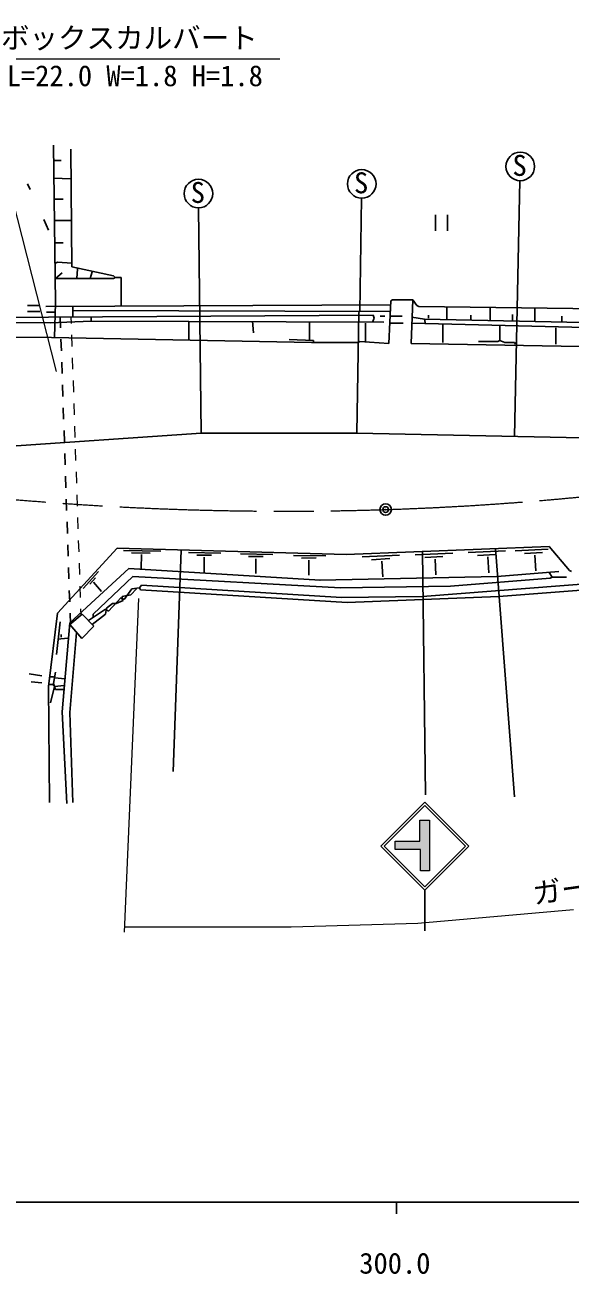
# Model space of a CAD drawing. Units: millimetres, scale not verified. Extents: x 40000 to 680000, y 20000 to 380000.
# Drawn here: x 335434 to 383191, y 198715 to 308100 of the extents above; entities that cross this region are included whole.
import ezdxf
from ezdxf.enums import TextEntityAlignment as Align

# ---------------------------------------------------------------- set-up
doc = ezdxf.new("R2010")
doc.units = ezdxf.units.MM
doc.header["$LTSCALE"] = 1000
doc.header["$PDMODE"] = 32
doc.header["$PDSIZE"] = 500
doc.linetypes.add('CHAIN', pattern=[18.5, 12, -1.5, 3.5, -1.5])
for name, color, linetype, lineweight in [('M-BGD', 7, 'Continuous', 25), ('M-BMK', 2, 'CHAIN', 13), ('M-BMK-SRVR', 3, 'Continuous', 25), ('M-STR-HTXT', 7, 'Continuous', 13), ('M-STR-STRC', 7, 'Continuous', 25), ('M-TTL-BAND', 7, 'Continuous', 25)]:
    doc.layers.add(name, color=color, linetype=linetype, lineweight=lineweight)
doc.styles.add('ＭＳ ゴシック', font='')
doc.styles.get('ＭＳ ゴシック').set_extended_font_data('MS Gothic')

msp = doc.modelspace()

# ---------------------------------------------------------------- hatches: boundary and pattern name
at = {"layer": 'M-STR-STRC'}
msp.add_hatch(color=256, dxfattribs=at).paths.add_polyline_path([(370875, 234030), (370875, 238449), (370045, 238449), (370045, 236608), (367859, 236608), (367859, 235887), (370076, 235887), (370076, 234030)])

# ---------------------------------------------------------------- linework, layer by layer
at = {"layer": 'M-BGD'}
for p, q in [((337931, 297575), (338100, 283775)), ((339455, 297237), (339540, 286907)), ((337931, 296221), (338608, 296221)), ((337931, 294697), (339455, 294612)), ((378798, 294458), (378317, 272091)), ((335645, 294189), (335899, 293681)), ((337931, 292834), (338778, 292834)), ((350646, 292087), (350885, 272345)), ((364921, 292934), (364770, 283013)), ((337084, 291056), (337508, 290125)), ((338016, 290971), (339540, 290971)), ((371412, 291470), (371412, 290070)), ((372462, 290070), (372462, 291470)), ((338016, 289024), (338778, 289024)), ((338270, 287331), (338100, 287246)), ((339540, 287246), (338270, 287331)), ((339540, 286907), (343180, 286145)), ((340048, 286738), (339983, 285891)), ((338693, 286399), (338100, 285891)), ((338100, 285891), (343180, 285891)), ((341318, 286484), (341148, 285891)), ((343180, 286145), (343350, 285976)), ((343180, 285891), (343350, 285976)), ((343350, 285976), (343858, 285976)), ((343858, 285976), (343858, 283521)), ((335645, 283521), (336661, 283521)), ((367480, 283605), (337254, 283436)), ((338100, 283775), (338022, 280722)), ((339624, 283449), (339624, 282517)), ((367480, 283944), (367310, 280219)), ((367649, 284029), (367480, 283944)), ((369427, 284029), (367649, 284029)), ((369427, 284029), (369258, 280219)), ((369766, 283521), (369427, 284029)), ((369935, 283436), (369766, 283521)), ((416248, 282843), (369935, 283436)), ((372390, 283351), (372390, 282335)), ((376200, 283351), (376200, 282251)), ((380095, 283351), (380095, 282166)), ((318542, 282420), (337508, 282505)), ((335645, 283013), (336746, 283013)), ((337309, 282945), (338079, 282944)), ((337508, 282505), (365956, 282674)), ((338523, 282511), (338555, 281570)), ((339624, 283097), (367480, 283013)), ((341233, 282527), (341233, 282166)), ((364686, 282928), (364516, 272345)), ((364770, 283013), (364686, 282928)), ((366040, 282420), (365871, 282081)), ((365956, 282674), (366040, 282420)), ((366548, 282589), (366972, 282589)), ((367480, 282589), (368496, 282589)), ((369342, 282505), (370443, 282335)), ((370443, 282335), (398976, 281743)), ((370443, 282335), (370528, 281912)), ((370782, 282674), (370782, 282420)), ((374507, 282674), (374507, 282251)), ((378148, 282759), (378148, 282166)), ((382466, 282589), (382466, 282081)), ((316002, 282081), (337656, 282026)), ((337656, 282026), (341233, 282166)), ((341233, 282166), (366887, 282081)), ((349784, 282166), (349784, 280557)), ((355372, 282166), (355457, 281150)), ((360368, 282081), (360368, 280557)), ((365278, 281997), (365278, 280388)), ((367480, 281997), (368580, 281997)), ((415909, 280811), (369342, 281997)), ((372052, 281827), (372052, 280303)), ((377047, 281743), (377047, 280473)), ((381958, 281573), (381958, 280134)), ((324300, 280811), (337762, 280727)), ((360537, 280303), (337762, 280727)), ((338588, 280571), (338621, 279571)), ((358590, 280557), (360706, 280473)), ((364686, 280303), (360537, 280303)), ((360706, 280473), (360706, 280388)), ((364770, 280388), (364686, 280303)), ((367310, 280219), (364770, 280388)), ((369258, 280219), (392880, 279795)), ((375184, 280388), (376878, 280388)), ((376878, 280388), (377047, 280473)), ((377047, 280473), (377470, 280303)), ((377470, 280303), (378317, 280303)), ((378317, 280303), (378402, 280134)), ((338654, 278572), (338688, 277572)), ((338721, 276573), (338754, 275573)), ((338787, 274574), (338821, 273575)), ((338854, 272575), (338887, 271576)), ((350885, 272345), (331158, 270990)), ((364516, 272345), (350885, 272345)), ((393557, 271752), (364516, 272345)), ((338920, 270576), (338954, 269577)), ((338987, 268577), (339020, 267578)), ((339053, 266578), (339086, 265579)), ((339120, 264580), (339153, 263580)), ((339186, 262581), (339219, 261581)), ((338270, 256597), (343519, 262269)), ((363563, 261731), (343519, 262269)), ((344067, 262077), (347335, 262006)), ((344769, 261874), (346399, 261842)), ((345650, 261718), (345613, 260495)), ((349119, 262119), (348430, 242711)), ((349775, 261895), (352607, 261849)), ((350489, 261667), (351769, 261672)), ((351129, 261479), (351134, 260174)), ((354316, 261773), (357148, 261727)), ((355030, 261545), (356309, 261550)), ((358951, 261649), (361783, 261602)), ((381365, 262439), (363563, 261731)), ((364981, 261520), (368258, 261668)), ((369636, 261705), (372912, 261853)), ((370463, 261455), (372046, 261549)), ((374254, 261888), (377531, 262037)), ((375081, 261639), (376665, 261732)), ((375978, 261514), (376064, 260133)), ((376654, 262251), (378317, 240510)), ((378374, 262052), (381269, 262183)), ((379201, 261803), (380785, 261896)), ((380098, 261678), (380184, 260297)), ((383143, 260322), (381365, 262439)), ((339253, 260582), (339286, 259582)), ((344535, 260491), (339369, 255756)), ((361299, 259475), (344535, 260491)), ((355669, 261357), (355674, 260052)), ((359665, 261420), (360944, 261425)), ((360304, 261233), (360309, 259927)), ((365808, 261270), (367392, 261364)), ((366705, 261145), (366791, 259764)), ((371360, 261330), (371446, 259949)), ((341865, 260243), (340543, 258757)), ((341614, 259671), (341125, 259119)), ((344874, 259814), (341402, 256512)), ((341437, 259307), (342129, 258485)), ((363077, 258798), (344874, 259814)), ((376793, 259814), (361259, 259478)), ((387461, 259391), (370274, 258036)), ((381450, 259645), (372729, 258967)), ((382212, 260237), (376793, 259814)), ((381365, 260153), (381619, 259729)), ((381619, 259729), (381450, 259645)), ((382889, 259729), (381619, 259729)), ((383312, 260237), (383143, 260322)), ((339319, 258583), (339352, 257583)), ((343942, 258036), (344704, 258205)), ((344789, 258713), (344112, 257782)), ((344704, 258205), (345212, 258713)), ((345466, 258798), (344789, 258713)), ((345636, 259052), (345466, 258798)), ((345466, 258798), (345551, 258629)), ((363670, 257528), (345551, 258629)), ((363162, 257951), (345636, 259052)), ((372729, 258967), (363077, 258798)), ((386530, 258798), (376962, 258036)), ((342588, 257020), (343096, 257443)), ((343858, 257951), (342757, 256766)), ((343096, 257443), (343434, 257443)), ((343434, 257443), (344027, 257697)), ((344027, 257697), (343858, 257951)), ((343942, 257867), (343942, 258036)), ((344112, 257782), (343942, 257867)), ((370274, 258036), (363162, 257951)), ((376962, 258036), (363670, 257528)), ((337508, 250162), (338270, 256597)), ((340452, 256512), (339366, 255600)), ((339386, 256584), (339417, 255643)), ((340452, 256512), (341475, 255437)), ((342503, 256935), (341002, 255934)), ((341329, 255590), (342503, 256512)), ((341402, 256512), (341402, 256258)), ((342503, 256512), (342588, 257020)), ((342757, 256766), (342503, 256935)), ((338524, 255835), (338185, 252956)), ((339369, 255756), (338693, 247961)), ((339366, 255600), (340413, 254378)), ((339963, 254903), (339370, 247876)), ((340413, 254378), (341475, 255437)), ((338270, 254311), (339201, 254395)), ((338608, 254734), (338608, 254480)), ((335814, 251263), (336915, 251093)), ((335984, 250585), (336915, 250501)), ((337677, 251009), (337931, 251009)), ((338100, 251432), (337931, 250416)), ((337931, 251009), (338016, 250924)), ((338016, 250924), (338947, 250839)), ((337592, 240002), (337508, 250162)), ((337592, 250331), (337846, 250331)), ((338016, 250162), (337677, 248723)), ((337846, 250331), (338016, 250162)), ((337931, 250416), (338100, 249908)), ((338862, 250247), (338016, 250162)), ((338100, 249908), (338862, 249908)), ((338693, 247961), (339116, 239917)), ((339370, 247876), (339624, 240002))]:
    msp.add_line(p, q, dxfattribs=at)
for centre in [(378829, 295708), (364943, 294184), (350635, 293337)]:
    msp.add_circle(centre, 1250, dxfattribs=at)
at = {"layer": 'M-BMK'}
for centre, radius, start, end in [((358361, 531580), 266059, 271.86881, 293.37244), ((358221, 541430), 275908, 259.30704, 271.831)]:
    msp.add_arc(centre, radius, start, end, dxfattribs=at)
at = {"layer": 'M-BMK-SRVR'}
msp.add_circle((367037, 265663), 500, dxfattribs=at)
msp.add_point((367037, 265663), dxfattribs=at)
at = {"layer": 'M-STR-HTXT'}
for p, q in [((331188, 305123), (357764, 305123)), ((331188, 305123), (338158, 277740)), ((339458, 282516), (339476, 281954)), ((339510, 280955), (339543, 279955)), ((339576, 278956), (339609, 277956)), ((339643, 276957), (339676, 275957)), ((339709, 274958), (339742, 273959)), ((339776, 272959), (339809, 271960)), ((339842, 270960), (339875, 269961)), ((339908, 268961), (339942, 267962)), ((339975, 266962), (340008, 265963)), ((340041, 264963), (340075, 263964)), ((340108, 262965), (340141, 261965)), ((340174, 260966), (340208, 259966)), ((340241, 258967), (340274, 257967)), ((345395, 257878), (344112, 228657)), ((340307, 256968), (340326, 256406)), ((383482, 230604), (369850, 229419)), ((358759, 229080), (344196, 229080)), ((369850, 229419), (358759, 229080))]:
    msp.add_line(p, q, dxfattribs=at)
at = {"layer": 'M-STR-STRC'}
for p, q in [((370273, 261998), (370528, 240679)), ((366614, 236184), (370475, 240044)), ((366911, 236184), (370475, 239747)), ((370475, 240044), (374335, 236184)), ((370475, 239747), (374038, 236184)), ((370475, 232323), (366614, 236184)), ((370475, 232620), (366911, 236184)), ((374335, 236184), (370475, 232323)), ((374038, 236184), (370475, 232620)), ((370475, 232323), (370475, 228767))]:
    msp.add_line(p, q, dxfattribs=at)
at = {"layer": 'M-STR-STRC', "lineweight": 13}
for p, q in [((370045, 236608), (370045, 238449)), ((370045, 238449), (370875, 238449)), ((370875, 238449), (370875, 234030)), ((367859, 236608), (370045, 236608)), ((367859, 235887), (367859, 236608)), ((370076, 235887), (367859, 235887)), ((370076, 234030), (370076, 235887)), ((370875, 234030), (370076, 234030))]:
    msp.add_line(p, q, dxfattribs=at)
at = {"layer": 'M-TTL-BAND'}
for p, q in [((40000, 205000), (579000, 205000)), ((368000, 205000), (368000, 204000))]:
    msp.add_line(p, q, dxfattribs=at)

# ---------------------------------------------------------------- texts
at = {"layer": 'M-BGD', "style": 'ＭＳ ゴシック'}
for p in [(378150, 294334), (349956, 291964), (364265, 292810)]:
    msp.add_text('S', height=1833, dxfattribs=at).set_placement(p, align=Align.BOTTOM_LEFT)
at = {"layer": 'M-STR-HTXT', "style": 'ＭＳ ゴシック'}
for s, p in [('ボックスカルバート', (333328, 305502)), ('L=22.0 W=1.8 H=1.8', (333836, 302189))]:
    msp.add_text(s, height=1833, dxfattribs=at).set_placement(p, align=Align.BOTTOM_LEFT)
msp.add_text('ガードケーブル', height=1833, rotation=7.886, dxfattribs=at).set_placement((380134, 230558), align=Align.BOTTOM_LEFT)
at = {"layer": 'M-TTL-BAND', "style": 'ＭＳ ゴシック'}
msp.add_text('300.0', height=1833, dxfattribs=at).set_placement((367844, 198195), align=Align.BOTTOM_CENTER)

doc.saveas('drawing.dxf')
